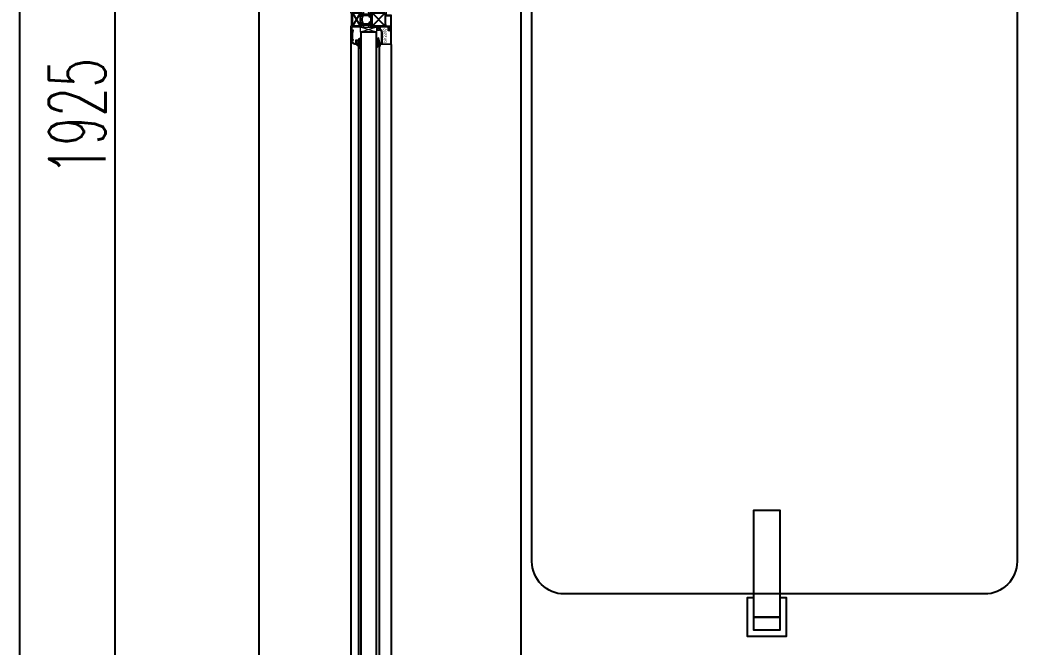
# Model space of a CAD drawing. Header units: inches. Extents: x 24920 to 61775, y 10942 to 38819.
# Drawn here: x 42195 to 43737, y 24349 to 25318 of the extents above; entities that cross this region are included whole.
import ezdxf
from ezdxf.enums import TextEntityAlignment as Align

# ---------------------------------------------------------------- set-up
doc = ezdxf.new("R2010")
doc.units = ezdxf.units.IN
doc.header["$MEASUREMENT"] = 0
doc.header["$PDMODE"] = 1
for name, color, linetype in [('0-dimension', 3, 'Continuous'), ('0-铝合金投影', 112, 'Continuous'), ('0-铝型材', 6, 'Continuous'), ('1_型材文字', 53, 'Continuous'), ('1_角码', 145, 'Continuous'), ('1_配件等', 145, 'Continuous'), ('3铝板幕墙', 3, 'Continuous'), ('4玻璃幕墙', 4, 'Continuous'), ('A-ELEV-GLAZ', 155, 'Continuous'), ('dim', 173, 'Continuous'), ('LAYER1', 9, 'Continuous'), ('P-洁具及配件（地坪图不显示）', 143, 'Continuous'), ('P-洁具及配件（地坪图显示）', 143, 'Continuous'), ('P-活动家具', 51, 'Continuous'), ('PUB_HATCH', 8, 'Continuous'), ('填充', 8, 'Continuous')]:
    doc.layers.add(name, color=color, linetype=linetype)
doc.styles.add('DIM', font='simplex.shx', dxfattribs={"width": 0.6, "bigfont": 'extfont.shx'})
doc.styles.add('节点标注', font='TSSDENG', dxfattribs={"width": 0.7, "bigfont": 'HZTXT'})
doc.dimstyles.new('1比25', dxfattribs={"dimscale": 25, "dimtxt": 3.5, "dimasz": 1, "dimexe": 1, "dimexo": 1, "dimgap": 0.6, "dimtad": 1, "dimdec": 0, "dimrnd": 5, "dimzin": 0, "dimdsep": 46, "dimtxsty": 'DIM', "dimblk": 'ARCHTICK', "dimcen": 0.09, "dimdle": 1, "dimclrd": 1, "dimclre": 1, "dimclrt": 1, "dimadec": 0, "dimazin": 0, "dimtfac": 1, "dimtdec": 0, "dimtix": 1, "dimtmove": 2, "dimatfit": 3, "dimldrblk": '引线箭头（自定义）', "dimfxl": 0, "dimtolj": 1, "dimtzin": 0, "dimarcsym": 0})

# ---------------------------------------------------------------- blocks, each defined once
blk = doc.blocks.new('jt1retgr')
at = {"layer": 'PUB_HATCH'}
h = blk.add_hatch(dxfattribs=at)
h.set_pattern_fill('ANSI38', color=256, scale=0.3, angle=90, style=0)
h.set_pattern_definition([(135, (-33372.1693, -12130.215), (-0.67351921, -0.67351921), []), (225, (-33372.1693, -12130.215), (-0.67351921, -2.020557627), [2.38125, -1.42875])])
edge = h.paths.add_edge_path()
edge.add_arc((5.2, -3.8), 0.2, -90, 12.2912, ccw=False)
edge.add_line((5.2, -4), (4.4, -4))
edge.add_arc((4.4, -3.8), 0.2, 202.2263, 270, ccw=False)
edge.add_line((4.2, -3.8), (3.2, -2.8))
edge.add_line((3.2, -2.8), (0, -2.8))
edge.add_line((0, -2.8), (0.6, -4))
edge.add_line((0.6, -4), (-0.5, -4))
edge.add_line((-0.5, -4), (-1.5, -2.8))
edge.add_line((-1.5, -2.8), (-3.7, -2.8))
edge.add_line((-3.7, -2.8), (-3.1, -4))
edge.add_line((-3.1, -4), (-4.2, -4))
edge.add_line((-4.2, -4), (-6.1, -2.3))
edge.add_arc((-5.6, 11), 13.3, 255.499, 267.8956, ccw=False)
edge.add_arc((-8.9, -1.7), 0.2, 180, 255.499, ccw=False)
edge.add_line((-9.1, -1.7), (-9.1, -0.9))
edge.add_arc((-8.9, -0.9), 0.2, 96.9909, 180, ccw=False)
edge.add_arc((-13.3, 34.6), 35.5, 276.9909, 289.5343)
edge.add_line((-1.4, 1.1), (-1.1, 1.1))
edge.add_line((-1.1, 1.1), (-0.8, 0))
edge.add_line((-0.8, 0), (1.3, 0))
edge.add_line((1.3, 0), (1.5, 1.8))
edge.add_arc((1.7, 1.8), 0.2, 90, 174.333, ccw=False)
edge.add_line((1.7, 2), (3.3, 2))
edge.add_arc((3.3, 1.8), 0.2, 12.2912, 90, ccw=False)
edge.add_line((3.5, 1.8), (5.4, -3.7))
at = {"layer": '1_配件等', "lineweight": 9}
blk.add_lwpolyline([(5.4, -3.7, -0.478536), (5.2, -4), (4.4, -4, -0.304651), (4.2, -3.8), (3.2, -2.8), (0, -2.8), (0.6, -4), (-0.5, -4), (-1.5, -2.8), (-3.7, -2.8), (-3.1, -4), (-4.2, -4), (-6.1, -2.3, -0.054143), (-9, -1.9, -0.341884), (-9.1, -1.7), (-9.1, -0.9, -0.378912), (-9, -0.7, 0.054786), (-1.4, 1.1), (-1.1, 1.1), (-0.8, 0), (1.3, 0), (1.5, 1.8, -0.385532), (1.7, 2), (3.3, 2, -0.352689), (3.5, 1.8)], format="xyb", close=True, dxfattribs=at)
blk = doc.blocks.new('PK5506')
at = {"layer": '0-铝型材', "lineweight": 9}
blk.add_lwpolyline([(-24.1, -4), (-22, -4), (-22, -0.5), (-21.5, -0.5), (-21.5, 0), (0, 0), (0, -18.5, -0.414214), (-0.5, -19), (-2, -19), (-2, -15), (-17.6, -15, 0.200668), (-22.8, -17.2), (-22.2, -17.4, -0.85346), (-22.3, -18), (-24, -18), (-24, -19.6, -0.610482), (-24.3, -19.8), (-26.4, -18.2, -0.729342), (-26.2, -17.3), (-24.7, -17.3, 0.219585), (-23.9, -16.9, -0.219719), (-17.6, -14), (-1, -14), (-1, -1), (-20, -1, 0.414214), (-21, -2), (-21, -4, -0.414256), (-22, -5), (-26.7, -5), (-26.7, -4.4), (-24.5, -3.4, -0.548619), (-24.1, -3.7)], format="xyb", close=True, dxfattribs=at)
blk.add_blockref('jt1retgr', (-1.2, -19))
blk = doc.blocks.new('jtww')
at = {"layer": 'A-ELEV-GLAZ', "ltscale": 3}
h = blk.add_hatch(dxfattribs=at)
h.set_pattern_fill('ANSI36', color=252, scale=0.066)
h.set_pattern_definition([(45, (15.13436, 2.59952), (0.1111307, 0.407479), [0.523875, -0.104775, 0, -0.104775])])
edge = h.paths.add_edge_path()
edge.add_line((7.5, 4), (5.3, 4))
edge.add_arc((9.7, -3.2), 8.39, 121.7004, 172.9516)
edge.add_line((1.3, -2.2), (1.3, -2.7))
edge.add_arc((13.9, -8.1), 13.7, 118.043, 156.7205, ccw=False)
at = {"layer": 'LAYER1', "lineweight": 9}
h = blk.add_hatch(dxfattribs=at)
h.set_pattern_fill('ANSI37', color=8, scale=0.165, style=0)
h.set_pattern_definition([(45, (15.13436, 2.5995), (-0.370436, 0.370436), []), (135, (15.13436, 2.5995), (-0.370436, -0.370436), [])])
h.paths.add_polyline_path([(-2.3, 2.7), (-1.2, 2.7, -0.083865), (3.8, 4.6, 0.11761), (1.1, 2.7), (2.3, 2.7, -0.095832), (6.5, 4.6, 0.271998), (1.3, -2.2), (1.3, 0.4), (0.5, 0.4), (0.5, 0), (-0.8, 0.4), (-0.8, 0.1), (-1.8, 0.4), (-1.8, 0), (-3.1, 0.4), (-3.1, 0), (-4.4, 0.4), (-4.4, 0.1), (-5.3, 0.4), (-5.3, 0), (-6.6, 0.4), (-6.6, 0, -0.686246), (-7.4, 3, -0.077404), (-3, 4.6, 0.117766), (-5.7, 2.7), (-4.5, 2.7, -0.083865), (0.4, 4.6, 0.11761)])
at = {"color": 1, "ltscale": 3}
blk.add_line((7.5, 4), (6, 4), dxfattribs=at)
blk.add_arc((13.9, -8.1), 13.7, 118.043, 156.7205, dxfattribs=at)
at = {"layer": '1_配件等', "linetype": 'ByBlock', "lineweight": 9}
for p, q in [((-5.3, 0), (-6.6, 0.4)), ((-6.6, 0.4), (-6.6, 0)), ((-5.7, 2.7), (-4.5, 2.7)), ((-4.4, 0.1), (-5.3, 0.4)), ((-5.3, 0.4), (-5.3, 0)), ((-3.1, 0), (-4.4, 0.4)), ((-4.4, 0.4), (-4.4, 0.1)), ((-3.1, 0), (-4.4, 0.4)), ((-4.4, 0.4), (-4.4, 0.1)), ((-3.1, 0.4), (-3.1, 0)), ((-1.8, 0), (-3.1, 0.4)), ((-3.1, 0.4), (-3.1, 0)), ((-1.8, 0), (-3.1, 0.4)), ((-2.3, 2.7), (-1.2, 2.7)), ((-0.8, 0.1), (-1.8, 0.4)), ((-1.8, 0.4), (-1.8, 0)), ((-0.8, 0.1), (-1.8, 0.4)), ((-1.8, 0.4), (-1.8, 0)), ((0.5, 0), (-0.8, 0.4)), ((-0.8, 0.4), (-0.8, 0.1)), ((0.5, 0), (-0.8, 0.4)), ((-0.8, 0.4), (-0.8, 0.1)), ((1.3, 0.4), (0.5, 0.4)), ((0.5, 0.4), (0.5, 0)), ((1.3, 0.4), (0.5, 0.4)), ((0.5, 0.4), (0.5, 0)), ((1.1, 2.7), (2.3, 2.7)), ((1.3, -2.2), (1.3, 0.4)), ((1.3, -1.3), (1.3, 0.4)), ((1.3, -2.2), (1.3, -2.7))]:
    blk.add_line(p, q, dxfattribs=at)
for centre, radius, start, end in [((-6.4, 1.7), 1.69, 126.9034, 264.7423), ((-0.2, -10.6), 15.4, 100.0338, 117.9281), ((-0.4, -2), 7.1, 110.3363, 138.1358), ((3.5, -11.1), 15.9, 100.9028, 120.2777), ((3, -2), 7.1, 110.3363, 138.1358), ((6.8, -11.1), 15.9, 100.9028, 120.2777), ((6.4, -2), 7.1, 110.3363, 138.1358), ((9.7, -3.2), 8.39, 112.0867, 172.9516), ((9.2, -7.3), 12.2, 102.9098, 124.806)]:
    blk.add_arc(centre, radius, start, end, dxfattribs=at)
blk = doc.blocks.new('jqp1')
at = {"layer": '1_角码'}
for p, q in [((7.3, 0.5), (-7.3, -0.5)), ((-7.3, 0.5), (7.3, -0.5))]:
    blk.add_line(p, q, dxfattribs=at)
blk.add_lwpolyline([(-6.9, 0.6), (6.9, 0.6, -0.414214), (7.4, 0.1), (7.4, -0.1, -0.414214), (6.9, -0.6), (-6.9, -0.6, -0.414214), (-7.4, -0.1), (-7.4, 0.1, -0.414214)], format="xyb", close=True, dxfattribs=at)
blk = doc.blocks.new('pk5504')
at = {"layer": '填充', "lineweight": 9}
h = blk.add_hatch(dxfattribs=at)
h.set_pattern_fill('AR-HBONE', color=256, scale=0.01, angle=-180, style=0)
h.set_pattern_definition([(225, (-4525.8678, 961.0418), (-6e-16, -1.43684098), [3.048, -1.016]), (315, (-4526.5863, 960.3234), (-6e-16, -1.43684098), [3.048, -1.016])])
h.paths.add_polyline_path([(6.3, 17.5), (6.3, 27.2, 0.414214), (6.1, 27.4), (6, 27.4), (5.1, 29), (5.1, 29.5, -0.414214), (5.4, 29.8), (9, 29.8, -0.812836), (10, 29.6), (10, 29.3), (9.3, 27.4), (8.9, 27.3, 0.339856), (8.8, 27.1), (8.8, 17.7, 0.413791), (8.9, 17.5), (9.3, 17.4), (10, 15.5), (10, 15.2, -0.812836), (9, 15), (5.4, 15, -0.414214), (5.1, 15.3), (5.1, 15.8), (6, 17.3), (6.1, 17.3, 0.414214)])
h.paths.add_polyline_path([(-6.2, 17.5, 0.414214), (-6, 17.3), (-5.9, 17.3), (-5, 15.8), (-5, 15.3, -0.414214), (-5.3, 15), (-9, 15, -0.812836), (-9.9, 15.2), (-9.9, 15.5), (-9.2, 17.4), (-8.9, 17.5, 0.413791), (-8.7, 17.7), (-8.7, 27.1, 0.339856), (-8.9, 27.3), (-9.2, 27.4), (-9.9, 29.3), (-9.9, 29.6, -0.812836), (-9, 29.8), (-5.3, 29.8, -0.414214), (-5, 29.5), (-5, 29), (-5.9, 27.4), (-6, 27.4, 0.414214), (-6.2, 27.2)])
at = {"layer": '0-铝型材', "lineweight": 9}
for points in [[(-3.5, 27.6, -0.294942), (-4.4, 27), (-6, 27, -1), (-6, 27.4), (-5.9, 27.4), (-5, 29), (-5, 29.5, 0.414214), (-5.3, 29.8), (-9, 29.8, 0.812836), (-9.9, 29.6), (-9.9, 29.3), (-9.2, 27.4), (-8.9, 27.3, -0.57735), (-8.8, 27), (-9.3, 26.4), (-11.9, 26.2, -0.537319), (-12.2, 26.6), (-11.7, 28.3), (-11.5, 28.3, 0.414214), (-11.2, 28.6), (-11.2, 29.7, 0.414214), (-11.7, 30.2), (-18.8, 30.2), (-18.8, 31.7), (-16.8, 31.7), (-16.8, 34.2), (-15.3, 34.2), (-15.3, 31.7), (-12.3, 31.7), (-12.3, 41), (-12.1, 41.2), (-12.3, 41.4), (-12.3, 51.7), (-15.3, 51.7), (-15.3, 49.2), (-16.8, 49.2), (-16.8, 53.2), (-16.1, 53.6, -0.577333), (-15.8, 53.4), (-15.8, 53.2), (-7.1, 53.2), (-7.1, 61.4), (16.8, 61.4), (16.8, 58.3), (15.3, 57.4, -0.578034), (15, 57.6), (15, 59.9), (11.8, 59.9), (11.8, 41.4), (15, 41.4), (15, 43.2, -0.578034), (15.3, 43.4), (16.8, 42.5), (16.8, 40.4, -0.414214), (16.3, 39.9), (11.8, 39.9), (11.8, 30.5, -0.267661), (11.5, 30.1, 0.267661), (11.3, 29.7), (11.3, 28.6, 0.414214), (11.6, 28.3), (11.7, 28.3), (12.2, 26.6, -0.537319), (11.9, 26.2), (9.3, 26.4), (8.8, 27, -0.57735), (8.9, 27.3), (9.2, 27.4), (10, 29.3), (10, 29.6, 0.812836), (9, 29.8), (5.4, 29.8, 0.414214), (5.1, 29.5), (5.1, 29), (5.9, 27.4), (6.1, 27.4, -1), (6.1, 27), (4.4, 27, -0.294942), (3.5, 27.6), (2.6, 29.3, 0.267949), (1.7, 29.8), (-1.7, 29.8, 0.267949), (-2.6, 29.3)], [(-10.3, 49.7), (-10.3, 51.7), (-5.6, 51.7), (-5.6, 51.7), (-5.6, 59.9), (-5.6, 59.9), (10.3, 59.9), (10.3, 53.2), (8.3, 53.2, 0.666667), (8.3, 51.7), (10.3, 51.7), (10.3, 51.7), (10.3, 31.6), (-10.3, 31.6), (-10.3, 33.5), (-10.8, 33.5), (-10.8, 38.2), (-10.3, 38.7), (-10.3, 43.7), (-10.8, 44.2), (-10.8, 49.7)], [(17.7, 2.3, -0.414214), (18, 2), (18, 1.3), (16.8, 1.3), (16.8, 0.1), (31.3, 0.1, 0.414214), (31.6, 0.4), (31.6, 1, 0.414214), (31.3, 1.3), (30.9, 1.3, -0.414214), (30.6, 1.6), (30.6, 2, -0.414214), (30.9, 2.3), (32.1, 2.3, -0.414214), (32.6, 1.8), (32.6, 1.1, 0.534737), (33.2, 0.6, 0.267002), (37.2, 5.7, 0.453948), (36.7, 6.3), (31.9, 6.3, -0.414214), (31.4, 6.8), (31.4, 9.9, -0.414214), (31.9, 10.4), (33.1, 10.4), (33.6, 9.6, -0.57735), (33.4, 9.3), (32.4, 9.3), (32.4, 7.7), (37.4, 7.7), (37.4, 9.3), (36.3, 9.3, -0.57735), (36.1, 9.6), (36.6, 10.4), (38.3, 10.4, -0.414214), (38.8, 9.9), (38.8, 6.6, -0.414214), (30.8, -1.4), (10.7, -1.4), (9.2, 0), (-9.2, 0), (-10.7, -1.4), (-37.3, -1.4, -0.414214), (-37.8, -0.9), (-37.8, 2.2, -0.414214), (-37.3, 2.7), (-35.6, 2.7), (-35.2, 2, -0.57735), (-35.4, 1.7), (-36.4, 1.7), (-36.4, 0.1), (-31.4, 0.1), (-31.4, 1.7), (-32.5, 1.7, -0.57735), (-32.6, 2), (-32.2, 2.7), (-30.9, 2.7), (-30.4, 2.2), (-29.7, 2.2, -0.414214), (-29.4, 1.9), (-29.4, 1.5, -0.414214), (-29.7, 1.2), (-30.1, 1.2, 0.414214), (-30.4, 0.9), (-30.4, 0.4, 0.414214), (-30.1, 0.1), (-15.6, 0.1), (-15.6, 1.2), (-16.8, 1.2), (-16.8, 1.9, -0.414214), (-16.5, 2.2), (-15.1, 2.2, -0.414214), (-14.6, 1.7), (-14.6, 0.1), (-11.8, 0.1), (-11.8, 14.2, -0.268396), (-11.5, 14.7, 0.268396), (-11.2, 15.1), (-11.2, 16.1, 0.414214), (-11.5, 16.4), (-11.7, 16.4), (-12.2, 18.1, -0.537319), (-11.9, 18.5), (-9.3, 18.3), (-8.8, 17.7, -0.57735), (-8.9, 17.4), (-9.2, 17.3), (-9.9, 15.4), (-9.9, 15.1, 0.812836), (-9, 14.9), (-5.3, 14.9, 0.414214), (-5, 15.2), (-5, 15.7), (-5.9, 17.2), (-6, 17.2, -1), (-6, 17.6), (-4.4, 17.6, -0.294942), (-3.5, 17.1), (-3.1, 16.2), (3.1, 16.2), (3.5, 17.1, -0.294942), (4.4, 17.6), (6.1, 17.6, -1), (6.1, 17.2), (5.9, 17.2), (5.1, 15.7), (5.1, 15.2, 0.414214), (5.4, 14.9), (9, 14.9, 0.812836), (10, 15.1), (10, 15.4), (9.2, 17.3), (8.9, 17.4, -0.57735), (8.8, 17.7), (9.3, 18.3), (11.9, 18.5, -0.537319), (12.2, 18.1), (11.7, 16.4), (11.6, 16.4, 0.414214), (11.3, 16.1), (11.3, 15.1, 0.267949), (11.5, 14.7, -0.267949), (11.8, 14.2), (11.8, 0.1), (15.8, 0.1), (15.8, 1.8, -0.414214), (16.3, 2.3)]]:
    blk.add_lwpolyline(points, format="xyb", close=True, dxfattribs=at)
blk.add_lwpolyline([(-10.3, 1.5), (-10.3, 13.1), (-3.6, 13.1), (-2.3, 14.4), (2.8, 14.4), (4.2, 13.1), (10.3, 13.1), (10.3, 1.5)], close=True, dxfattribs=at)
at = {"layer": '1_角码'}
for p, q in [((-10.3, 51.7), (10.3, 31.6)), ((-10.3, 31.6), (10.3, 51.7)), ((-10.3, 13.1), (10.3, 1.5)), ((-10.3, 1.5), (10.3, 13.1))]:
    blk.add_line(p, q, dxfattribs=at)
for points in [[(-10.3, 51.7), (10.3, 51.7), (10.3, 31.6), (-10.3, 31.6)], [(-10.3, 13.1), (10.3, 13.1), (10.3, 1.5), (-10.3, 1.5)]]:
    blk.add_lwpolyline(points, close=True, dxfattribs=at)
at = {"layer": '1_配件等', "lineweight": 9}
for p, q in [((-8.7, 17.6), (-8.7, 27.1)), ((-6.2, 17.5), (-6.2, 27.2)), ((6.3, 17.5), (6.3, 27.2)), ((8.8, 17.6), (8.8, 27.1))]:
    blk.add_line(p, q, dxfattribs=at)
at = {"layer": '1_角码', "xscale": -1}
for p in [(-23, 0.7), (24.2, 0.7)]:
    blk.add_blockref('jqp1', p, dxfattribs=at)
blk = doc.blocks.new('*U736')
at = {"layer": '0-铝合金投影'}
for p, q in [((-119, -34.1), (-1135, -34.1)), ((-121.9, -53.1), (-1135, -53.1)), ((-120.6, -85.1), (-1135, -85.1)), ((-111, -96.9), (-1135, -96.9))]:
    blk.add_line(p, q, dxfattribs=at)
at = {"layer": '1_配件等', "linetype": 'ByBlock', "lineweight": 9}
for p, q in [((-100, -56.8), (-92, -81.5)), ((-92, -56.8), (-100, -81.5))]:
    blk.add_line(p, q, dxfattribs=at)
blk.add_lwpolyline([(-92, -56.8), (-100, -56.8), (-100, -81.5), (-92, -81.5)], close=True, dxfattribs=at)
at = {"layer": '4玻璃幕墙'}
blk.add_lwpolyline([(-1135, -57.1), (-100, -57.1), (-100, -81.1), (-1135, -81.1)], dxfattribs=at)
ref = blk.add_blockref('PK5506', (-119, -34.1), dxfattribs=dict(xscale=-1))
ref.add_attrib('型材代号', 'PK5506', dxfattribs={"layer": '1_型材文字', "height": 5, "style": '节点标注', "width": 0.999577}).set_placement((-116, -46.3), (-93.9, -46.3), align=Align.FIT)
at = {"xscale": -1}
blk.add_blockref('jtww', (-117.7, -85.1), dxfattribs=at)
at = {"layer": '0-dimension', "xscale": -1}
blk.add_blockref('pk5504', (-80.3, -95.5), dxfattribs=at)
blk = doc.blocks.new('_ArchTick')
at = {"color": 0, "linetype": 'ByBlock', "const_width": 0.4}
blk.add_lwpolyline([(-0.5, -0.5), (0.5, 0.5)], dxfattribs=at)
blk = doc.blocks.new('*D920')
at = {"color": 1, "lineweight": -2, "transparency": 16777216}
for p, q in [((42576.7, 24230.1), (42576.7, 26204.5)), ((42726.7, 26179.5), (42551.7, 26179.5)), ((42726.7, 24255.1), (42551.7, 24255.1))]:
    blk.add_line(p, q, dxfattribs=at)
at = {"layer": 'Defpoints', "color": 0, "transparency": 16777216}
for p in [(42576.7, 26179.5), (43365.2, 26179.5), (43203.5, 24255.1)]:
    blk.add_point(p, dxfattribs=at)
at = {"color": 1, "lineweight": -2, "transparency": 16777216, "xscale": 25, "yscale": 25, "zscale": 25}
for p, rotation in [((42576.7, 26179.5), 90), ((42576.7, 24255.1), 270)]:
    blk.add_blockref('_ArchTick', p, dxfattribs=dict(at, rotation=rotation))
at = {"color": 1, "transparency": 16777216, "insert": (42517.9, 25217.3), "char_height": 87.5, "attachment_point": 5, "rotation": 90, "style": 'DIM'}
blk.add_mtext('\\A1;1925', dxfattribs=at)
blk = doc.blocks.new('引线箭头（自定义）')
at = {"linetype": 'ByBlock', "lineweight": -2}
h = blk.add_hatch(color=8, dxfattribs=at)
h.dxf.hatch_style = 1
h.paths.add_polyline_path([(-1.195, -0.955), (-0.315, 0), (-1.201, 0.958), (-0.912, 1.212), (0, 0), (-0.912, -1.209)])
at = {"color": 0, "linetype": 'ByBlock', "lineweight": -2}
blk.add_line((-0.315, 0), (-4.751, 0), dxfattribs=at)
blk.add_lwpolyline([(-1.195, -0.955), (-0.315, 0), (-1.201, 0.958), (-0.912, 1.212), (0, 0), (-0.912, -1.209)], close=True, dxfattribs=at)
blk = doc.blocks.new('*D924')
at = {"color": 1, "lineweight": -2, "transparency": 16777216}
for p, q in [((42429.3, 24230.1), (42429.3, 27633)), ((42579.3, 27608), (42404.3, 27608)), ((42579.3, 24255.1), (42404.3, 24255.1))]:
    blk.add_line(p, q, dxfattribs=at)
at = {"layer": 'Defpoints', "color": 0, "transparency": 16777216}
for p in [(42429.3, 27608), (42639.2, 27608), (42639.2, 24255.1)]:
    blk.add_point(p, dxfattribs=at)
at = {"color": 1, "lineweight": -2, "transparency": 16777216, "xscale": 25, "yscale": 25, "zscale": 25}
for p, rotation in [((42429.3, 27608), 90), ((42429.3, 24255.1), 270)]:
    blk.add_blockref('_ArchTick', p, dxfattribs=dict(at, rotation=rotation))
at = {"color": 1, "transparency": 16777216, "insert": (42370.5, 25931.5), "char_height": 87.5, "attachment_point": 5, "rotation": 90, "style": 'DIM'}
blk.add_mtext('\\A1;3355', dxfattribs=at)
blk = doc.blocks.new('age')
at = {"layer": '3铝板幕墙'}
blk.add_lwpolyline([(42798.5, 27715), (42798.5, 24115)], dxfattribs=at)
at = {"layer": 'P-洁具及配件（地坪图不显示）', "color": 2}
blk.add_lwpolyline([(43271, 26179.5), (43921, 26179.5, -0.414214), (43971, 26129.5), (43971, 24529.5, -0.414214), (43921, 24479.5), (43271, 24479.5, -0.414214), (43221, 24529.5), (43221, 26129.5, -0.414214)], format="xyb", close=True, dxfattribs=at)
at = {"layer": 'P-洁具及配件（地坪图显示）', "color": 1, "elevation": 0}
for points in [[(43604.1, 24443.8), (43564.1, 24443.8), (43564.1, 24608.8), (43604.1, 24608.8)], [(43564.1, 24443.8), (43604.1, 24443.8), (43604.1, 24423.8), (43564.1, 24423.8)]]:
    blk.add_lwpolyline(points, close=True, dxfattribs=at)
at = {"layer": 'P-洁具及配件（地坪图显示）', "color": 1}
blk.add_lwpolyline([(43604.1, 24473.8), (43614.1, 24473.8), (43614.1, 24413.8), (43554.1, 24413.8), (43554.1, 24473.8), (43564.1, 24473.8)], dxfattribs=at)
at = {"layer": 'P-活动家具', "color": 2}
blk.add_line((43203.5, 26572.9), (43203.5, 24255.1), dxfattribs=at)
at = {"layer": 'dim', "xscale": -1, "rotation": 270.0000015813103}
blk.add_blockref('*U736', (43037.6, 25447.5), dxfattribs=at)
for base, p1, p2, picture, middle in [((42429.3, 27608), (42639.2, 24255.1), (42639.2, 27608), '*D924', (42370.5, 25931.5)), ((42576.7, 26179.5), (43203.5, 24255.1), (43365.2, 26179.5), '*D920', (42517.9, 25217.3))]:
    dim = blk.add_linear_dim(base=base, p1=p1, p2=p2, angle=90, dimstyle='1比25')
    dim.commit()
    dim.dimension.update_dxf_attribs({"geometry": picture, "text_midpoint": middle})

msp = doc.modelspace()

# ---------------------------------------------------------------- block references
msp.add_blockref('age', (-234, -48.6))

doc.saveas('drawing.dxf')
